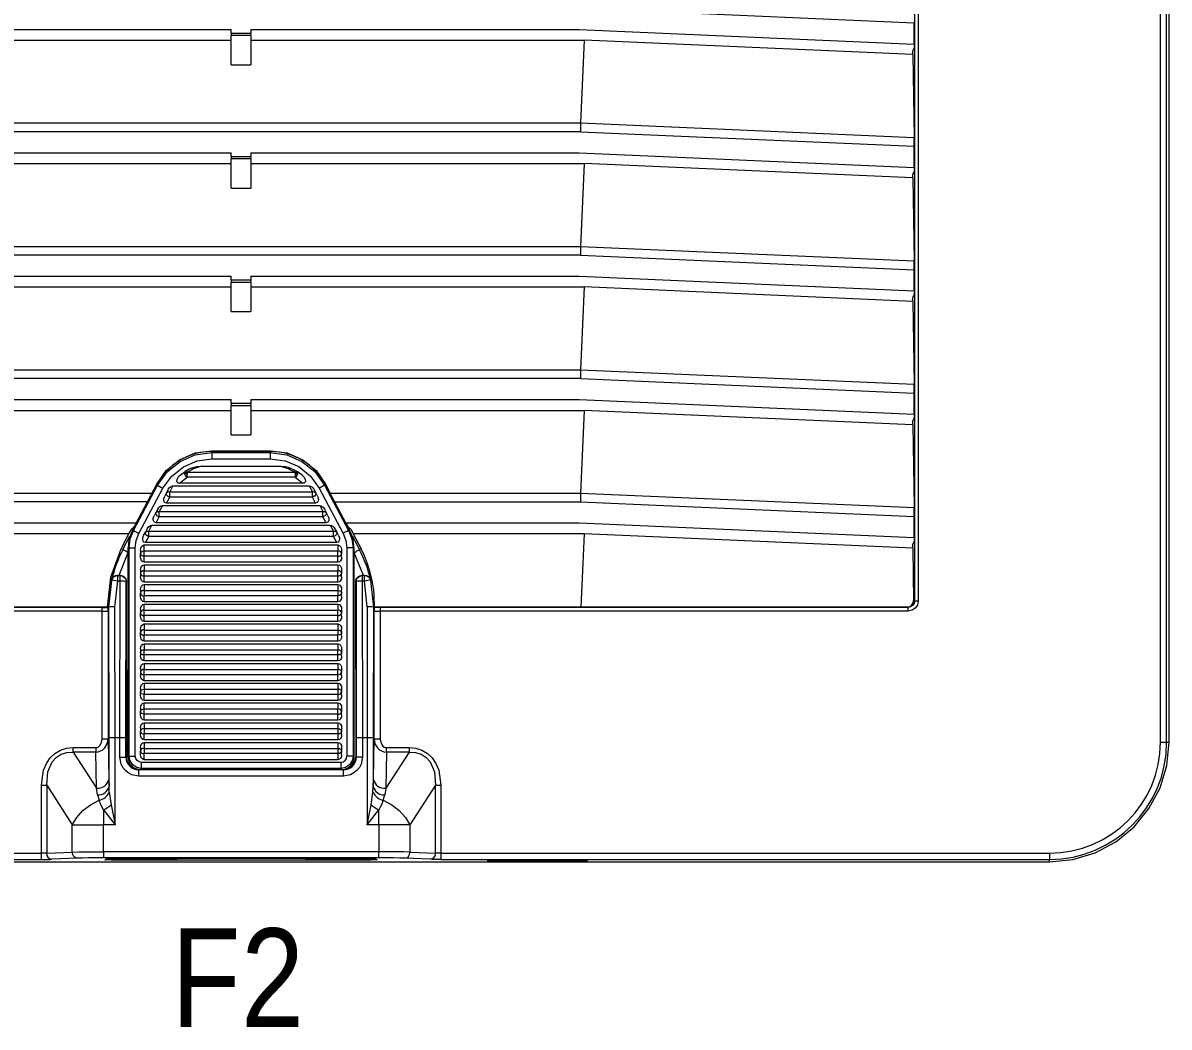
# Model space of a CAD drawing. Header units: millimetres. Extents: x -6000 to 26000, y -6000 to 26000.
# Drawn here: x 118.1 to 131.02, y -4418.4 to -4407.07 of the extents above; entities that cross this region are included whole.
import ezdxf

# ---------------------------------------------------------------- set-up
doc = ezdxf.new("R2010")
doc.units = ezdxf.units.MM
doc.header["$MEASUREMENT"] = 0
doc.layers.add('Чертеж и Рисунок_Ном._пера__1', color=7, linetype='Continuous', lineweight=15)
doc.layers.add('Чертеж и Рисунок_Ном._пера__7', color=7, linetype='Continuous', lineweight=15)
doc.layers.add('Чертеж и Рисунок_Ном._пера__8', color=7, linetype='Continuous', lineweight=15, true_color=0xa80f02)
doc.styles.add('СГЕНЕРИР_СТИЛЬ_1', font='')
doc.styles.get('СГЕНЕРИР_СТИЛЬ_1').set_extended_font_data('Arial Narrow')

msp = doc.modelspace()

# ---------------------------------------------------------------- linework, layer by layer
at = {"layer": 'Чертеж и Рисунок_Ном._пера__7', "color": 7, "linetype": 'Continuous', "lineweight": 15}
for p, q in [((130.923, -4415.185), (130.923, -4396.963)), ((130.993, -4415.185), (130.993, -4396.963)), ((131.02, -4415.185), (131.02, -4396.963)), ((128.15, -4398.552), (128.15, -4413.596)), ((128.192, -4398.552), (128.192, -4413.596)), ((124.384, -4406.91), (128.148, -4407.075)), ((116.748, -4407.148), (120.449, -4407.148)), ((120.449, -4407.189), (120.449, -4407.148)), ((120.449, -4407.189), (120.671, -4407.189)), ((120.455, -4407.214), (120.449, -4407.189)), ((120.671, -4407.189), (120.665, -4407.214)), ((120.671, -4407.148), (124.372, -4407.148)), ((120.671, -4407.148), (120.671, -4407.189)), ((124.372, -4407.148), (128.148, -4407.313)), ((128.148, -4407.313), (128.148, -4407.075)), ((116.693, -4407.27), (120.449, -4407.27)), ((120.449, -4407.548), (120.449, -4407.214)), ((120.449, -4407.214), (120.455, -4407.214)), ((120.455, -4407.214), (120.665, -4407.214)), ((120.665, -4407.214), (120.671, -4407.214)), ((120.671, -4407.214), (120.671, -4407.548)), ((120.671, -4407.27), (124.427, -4407.27)), ((124.427, -4407.27), (124.386, -4408.203)), ((128.131, -4407.432), (124.427, -4407.27)), ((128.147, -4407.312), (128.147, -4407.357)), ((128.148, -4407.313), (128.148, -4407.354)), ((128.148, -4407.354), (128.131, -4407.388)), ((128.131, -4407.432), (128.131, -4407.388)), ((128.131, -4407.432), (128.147, -4408.367)), ((120.449, -4407.548), (120.671, -4407.548)), ((116.734, -4408.203), (124.386, -4408.203)), ((124.386, -4408.203), (128.147, -4408.367)), ((124.384, -4408.301), (116.736, -4408.301)), ((124.384, -4408.301), (128.148, -4408.466)), ((128.148, -4408.704), (128.148, -4408.466)), ((116.748, -4408.539), (120.449, -4408.539)), ((120.449, -4408.58), (120.449, -4408.539)), ((120.449, -4408.58), (120.671, -4408.58)), ((120.455, -4408.605), (120.449, -4408.58)), ((120.449, -4408.605), (120.455, -4408.605)), ((120.449, -4408.939), (120.449, -4408.605)), ((120.455, -4408.605), (120.665, -4408.605)), ((120.671, -4408.58), (120.665, -4408.605)), ((120.665, -4408.605), (120.671, -4408.605)), ((120.671, -4408.539), (124.372, -4408.539)), ((120.671, -4408.539), (120.671, -4408.58)), ((120.671, -4408.605), (120.671, -4408.939)), ((124.372, -4408.539), (128.148, -4408.704)), ((116.693, -4408.661), (120.449, -4408.661)), ((120.671, -4408.661), (124.427, -4408.661)), ((124.427, -4408.661), (124.386, -4409.594)), ((128.131, -4408.823), (124.427, -4408.661)), ((128.147, -4408.703), (128.147, -4408.748)), ((128.148, -4408.704), (128.148, -4408.745)), ((128.148, -4408.745), (128.131, -4408.779)), ((128.131, -4408.823), (128.131, -4408.779)), ((128.131, -4408.823), (128.147, -4409.758)), ((120.449, -4408.939), (120.671, -4408.939)), ((116.734, -4409.594), (124.386, -4409.594)), ((124.386, -4409.594), (128.147, -4409.758)), ((124.384, -4409.692), (116.736, -4409.692)), ((124.384, -4409.692), (128.148, -4409.857)), ((128.148, -4410.095), (128.148, -4409.857)), ((116.748, -4409.93), (120.449, -4409.93)), ((120.449, -4409.971), (120.449, -4409.93)), ((120.449, -4409.971), (120.671, -4409.971)), ((120.455, -4409.996), (120.449, -4409.971)), ((120.449, -4409.996), (120.455, -4409.996)), ((120.449, -4410.33), (120.449, -4409.996)), ((120.455, -4409.996), (120.665, -4409.996)), ((120.671, -4409.971), (120.665, -4409.996)), ((120.665, -4409.996), (120.671, -4409.996)), ((120.671, -4409.93), (124.372, -4409.93)), ((120.671, -4409.93), (120.671, -4409.971)), ((120.671, -4409.996), (120.671, -4410.33)), ((124.372, -4409.93), (128.148, -4410.095)), ((116.693, -4410.052), (120.449, -4410.052)), ((120.671, -4410.052), (124.427, -4410.052)), ((124.427, -4410.052), (124.386, -4410.985)), ((128.131, -4410.214), (124.427, -4410.052)), ((128.148, -4410.136), (128.131, -4410.17)), ((128.147, -4410.094), (128.147, -4410.139)), ((128.148, -4410.095), (128.148, -4410.136)), ((128.131, -4410.214), (128.131, -4410.17)), ((128.131, -4410.214), (128.147, -4411.149)), ((120.449, -4410.33), (120.671, -4410.33)), ((116.734, -4410.985), (124.386, -4410.985)), ((124.386, -4410.985), (128.147, -4411.149)), ((124.384, -4411.083), (116.736, -4411.083)), ((124.384, -4411.083), (128.148, -4411.248)), ((116.748, -4411.321), (120.449, -4411.321)), ((120.449, -4411.362), (120.449, -4411.321)), ((120.671, -4411.321), (124.372, -4411.321)), ((120.671, -4411.321), (120.671, -4411.362)), ((124.372, -4411.321), (128.148, -4411.486)), ((128.148, -4411.486), (128.148, -4411.248)), ((116.693, -4411.443), (120.449, -4411.443)), ((120.449, -4411.362), (120.671, -4411.362)), ((120.455, -4411.387), (120.449, -4411.362)), ((120.449, -4411.387), (120.455, -4411.387)), ((120.449, -4411.721), (120.449, -4411.387)), ((120.455, -4411.387), (120.665, -4411.387)), ((120.671, -4411.362), (120.665, -4411.387)), ((120.665, -4411.387), (120.671, -4411.387)), ((120.671, -4411.387), (120.671, -4411.721)), ((120.671, -4411.443), (124.427, -4411.443)), ((124.427, -4411.443), (124.386, -4412.376)), ((128.131, -4411.605), (124.427, -4411.443)), ((128.148, -4411.527), (128.131, -4411.561)), ((128.131, -4411.605), (128.131, -4411.561)), ((128.147, -4411.485), (128.147, -4411.53)), ((128.148, -4411.486), (128.148, -4411.527)), ((128.131, -4411.605), (128.147, -4412.54)), ((120.449, -4411.721), (120.671, -4411.721)), ((120.224, -4411.909), (120.231, -4411.92)), ((120.224, -4411.909), (120.895, -4411.909)), ((120.225, -4411.898), (120.895, -4411.898)), ((120.231, -4411.92), (120.888, -4411.92)), ((120.895, -4411.909), (120.888, -4411.92)), ((120.117, -4412.071), (121.002, -4412.071)), ((120.231, -4411.989), (120.888, -4411.989)), ((121.165, -4412.118), (121.095, -4412.091)), ((119.864, -4412.266), (119.95, -4412.198)), ((119.871, -4412.175), (119.928, -4412.133)), ((119.925, -4412.163), (119.936, -4412.152)), ((119.95, -4412.139), (121.169, -4412.139)), ((121.169, -4412.198), (119.95, -4412.198)), ((121.152, -4412.113), (121.191, -4412.133)), ((121.169, -4412.198), (121.254, -4412.266)), ((121.194, -4412.163), (121.183, -4412.152)), ((121.248, -4412.175), (121.191, -4412.133)), ((119.335, -4412.795), (119.611, -4412.277)), ((119.347, -4412.798), (119.618, -4412.288)), ((119.408, -4412.83), (119.679, -4412.321)), ((119.557, -4412.376), (119.609, -4412.275)), ((119.611, -4412.277), (119.618, -4412.288)), ((119.739, -4412.333), (119.718, -4412.372)), ((119.791, -4412.294), (119.755, -4412.362)), ((119.791, -4412.294), (121.328, -4412.294)), ((121.254, -4412.266), (119.864, -4412.266)), ((121.328, -4412.294), (121.364, -4412.362)), ((121.38, -4412.333), (121.401, -4412.372)), ((121.44, -4412.321), (121.711, -4412.83)), ((121.508, -4412.277), (121.501, -4412.288)), ((121.501, -4412.288), (121.772, -4412.798)), ((121.508, -4412.277), (121.783, -4412.795)), ((121.511, -4412.275), (121.562, -4412.376)), ((116.734, -4412.376), (119.557, -4412.376)), ((119.506, -4412.474), (116.736, -4412.474)), ((119.506, -4412.474), (119.38, -4412.712)), ((119.718, -4412.372), (119.698, -4412.41)), ((119.719, -4412.489), (119.755, -4412.421)), ((121.4, -4412.489), (119.719, -4412.489)), ((119.755, -4412.362), (121.364, -4412.362)), ((119.755, -4412.421), (119.755, -4412.362)), ((121.364, -4412.421), (119.755, -4412.421)), ((121.364, -4412.421), (121.364, -4412.362)), ((121.4, -4412.489), (121.364, -4412.421)), ((121.421, -4412.41), (121.401, -4412.372)), ((121.562, -4412.376), (124.386, -4412.376)), ((121.74, -4412.712), (121.614, -4412.474)), ((121.614, -4412.474), (124.384, -4412.474)), ((124.384, -4412.474), (128.148, -4412.639)), ((124.386, -4412.376), (128.147, -4412.54)), ((119.6, -4412.594), (119.579, -4412.632)), ((119.62, -4412.556), (119.6, -4412.594)), ((119.673, -4412.516), (119.637, -4412.584)), ((119.637, -4412.584), (121.482, -4412.584)), ((119.637, -4412.643), (119.637, -4412.584)), ((119.673, -4412.516), (121.446, -4412.516)), ((121.446, -4412.516), (121.482, -4412.584)), ((121.482, -4412.643), (121.482, -4412.584)), ((121.499, -4412.556), (121.519, -4412.594)), ((121.539, -4412.632), (121.519, -4412.594)), ((116.748, -4412.712), (119.38, -4412.712)), ((119.358, -4412.753), (119.38, -4412.712)), ((119.518, -4412.807), (119.554, -4412.739)), ((119.554, -4412.739), (121.565, -4412.739)), ((119.601, -4412.711), (119.637, -4412.643)), ((121.518, -4412.711), (119.601, -4412.711)), ((121.482, -4412.643), (119.637, -4412.643)), ((121.518, -4412.711), (121.482, -4412.643)), ((121.565, -4412.739), (121.601, -4412.807)), ((121.74, -4412.712), (121.762, -4412.753)), ((121.74, -4412.712), (124.372, -4412.712)), ((124.372, -4412.712), (128.148, -4412.877)), ((128.148, -4412.877), (128.148, -4412.639)), ((119.295, -4412.834), (116.693, -4412.834)), ((119.208, -4413.005), (119.295, -4412.834)), ((119.295, -4412.834), (119.32, -4412.787)), ((119.358, -4412.753), (119.32, -4412.787)), ((119.335, -4412.795), (119.347, -4412.798)), ((119.461, -4412.855), (119.481, -4412.817)), ((119.502, -4412.778), (119.481, -4412.817)), ((119.482, -4412.934), (119.518, -4412.866)), ((119.518, -4412.866), (119.518, -4412.807)), ((119.518, -4412.807), (121.601, -4412.807)), ((121.601, -4412.866), (119.518, -4412.866)), ((121.601, -4412.866), (121.601, -4412.807)), ((121.637, -4412.934), (121.601, -4412.866)), ((121.617, -4412.778), (121.637, -4412.817)), ((121.658, -4412.855), (121.637, -4412.817)), ((121.8, -4412.787), (121.762, -4412.753)), ((121.783, -4412.795), (121.772, -4412.798)), ((121.8, -4412.787), (121.824, -4412.834)), ((121.824, -4412.834), (121.912, -4413.005)), ((124.427, -4412.834), (121.824, -4412.834)), ((124.427, -4412.834), (124.391, -4413.661)), ((128.131, -4412.996), (124.427, -4412.834)), ((128.147, -4412.876), (128.147, -4412.921)), ((128.148, -4412.877), (128.148, -4412.918)), ((119.226, -4413.014), (119.208, -4413.005)), ((119.287, -4412.991), (119.298, -4412.993)), ((119.287, -4415.354), (119.287, -4412.991)), ((119.298, -4415.343), (119.298, -4412.993)), ((119.367, -4415.343), (119.367, -4412.993)), ((119.468, -4412.961), (121.651, -4412.961)), ((119.468, -4413.029), (119.468, -4412.961)), ((121.637, -4412.934), (119.482, -4412.934)), ((121.651, -4412.961), (121.651, -4413.029)), ((121.752, -4412.993), (121.752, -4415.343)), ((121.832, -4412.991), (121.821, -4412.993)), ((121.821, -4412.993), (121.821, -4415.343)), ((121.832, -4412.991), (121.832, -4415.354)), ((121.912, -4413.005), (121.894, -4413.014)), ((128.148, -4412.918), (128.131, -4412.952)), ((128.131, -4412.996), (128.131, -4412.952)), ((128.131, -4412.996), (128.141, -4413.587)), ((119.184, -4413.303), (119.288, -4413.047)), ((119.426, -4413.02), (119.426, -4413.059)), ((119.426, -4413.097), (119.426, -4413.059)), ((119.468, -4413.029), (121.651, -4413.029)), ((119.468, -4413.088), (119.468, -4413.029)), ((121.651, -4413.088), (119.468, -4413.088)), ((119.468, -4413.156), (119.468, -4413.088)), ((121.651, -4413.088), (121.651, -4413.029)), ((121.651, -4413.156), (121.651, -4413.088)), ((121.693, -4413.02), (121.693, -4413.059)), ((121.693, -4413.097), (121.693, -4413.059)), ((121.832, -4413.047), (121.936, -4413.303)), ((119.426, -4413.243), (119.426, -4413.281)), ((121.651, -4413.156), (119.468, -4413.156)), ((119.468, -4413.184), (121.651, -4413.184)), ((119.468, -4413.184), (119.468, -4413.252)), ((119.468, -4413.311), (119.468, -4413.252)), ((119.468, -4413.252), (121.651, -4413.252)), ((121.651, -4413.184), (121.651, -4413.252)), ((121.651, -4413.311), (121.651, -4413.252)), ((121.693, -4413.243), (121.693, -4413.281)), ((119.068, -4413.664), (119.102, -4413.36)), ((119.102, -4413.36), (119.099, -4413.356)), ((119.138, -4413.658), (119.17, -4413.369)), ((119.17, -4413.306), (119.168, -4413.303)), ((119.168, -4413.303), (119.184, -4413.303)), ((119.17, -4413.305), (119.195, -4413.305)), ((119.195, -4413.369), (119.17, -4413.369)), ((119.184, -4413.303), (119.197, -4413.303)), ((119.192, -4415.135), (119.195, -4413.369)), ((119.195, -4413.305), (119.197, -4413.303)), ((119.261, -4415.138), (119.264, -4413.375)), ((119.267, -4413.373), (119.264, -4413.375)), ((119.264, -4413.375), (119.267, -4415.353)), ((119.426, -4413.281), (119.426, -4413.32)), ((121.651, -4413.311), (119.468, -4413.311)), ((119.468, -4413.379), (119.468, -4413.311)), ((121.651, -4413.379), (119.468, -4413.379)), ((121.651, -4413.379), (121.651, -4413.311)), ((121.693, -4413.32), (121.693, -4413.281)), ((121.858, -4415.353), (121.853, -4413.373)), ((121.853, -4413.373), (121.856, -4413.375)), ((121.856, -4413.375), (121.858, -4415.138)), ((121.923, -4413.303), (121.925, -4413.305)), ((121.925, -4413.305), (121.936, -4413.303)), ((121.95, -4413.305), (121.925, -4413.305)), ((121.95, -4413.369), (121.925, -4413.369)), ((121.925, -4413.369), (121.928, -4415.135)), ((121.936, -4413.303), (121.952, -4413.303)), ((121.952, -4413.303), (121.95, -4413.306)), ((121.982, -4413.658), (121.95, -4413.369)), ((122.021, -4413.356), (122.018, -4413.36)), ((122.018, -4413.36), (122.052, -4413.664)), ((119.426, -4413.466), (119.426, -4413.504)), ((119.426, -4413.542), (119.426, -4413.504)), ((119.468, -4413.407), (121.651, -4413.407)), ((119.468, -4413.407), (119.468, -4413.474)), ((119.468, -4413.474), (119.468, -4413.533)), ((119.468, -4413.474), (121.651, -4413.474)), ((121.651, -4413.407), (121.651, -4413.474)), ((121.651, -4413.474), (121.651, -4413.533)), ((121.693, -4413.504), (121.693, -4413.466)), ((121.693, -4413.542), (121.693, -4413.504)), ((121.651, -4413.533), (119.468, -4413.533)), ((119.468, -4413.601), (119.468, -4413.533)), ((121.651, -4413.601), (119.468, -4413.601)), ((119.468, -4413.629), (121.651, -4413.629)), ((119.468, -4413.697), (119.468, -4413.629)), ((121.651, -4413.601), (121.651, -4413.533)), ((121.651, -4413.629), (121.651, -4413.697)), ((128.141, -4413.587), (128.15, -4413.596)), ((118.992, -4413.665), (113.04, -4413.665)), ((118.992, -4413.707), (113.04, -4413.707)), ((119.055, -4413.661), (116.729, -4413.661)), ((118.992, -4415.149), (118.992, -4413.707)), ((119.06, -4413.666), (119.055, -4413.661)), ((119.068, -4413.664), (119.06, -4413.666)), ((119.061, -4413.709), (119.061, -4415.149)), ((119.071, -4415.138), (119.068, -4413.664)), ((119.14, -4415.135), (119.138, -4413.658)), ((119.426, -4413.688), (119.426, -4413.727)), ((119.426, -4413.765), (119.426, -4413.727)), ((119.468, -4413.697), (121.651, -4413.697)), ((119.468, -4413.756), (119.468, -4413.697)), ((121.651, -4413.756), (119.468, -4413.756)), ((119.468, -4413.824), (119.468, -4413.756)), ((121.651, -4413.756), (121.651, -4413.697)), ((121.651, -4413.824), (121.651, -4413.756)), ((121.693, -4413.688), (121.693, -4413.727)), ((121.693, -4413.765), (121.693, -4413.727)), ((121.982, -4413.658), (121.98, -4415.135)), ((122.052, -4413.664), (122.049, -4415.138)), ((122.06, -4413.666), (122.052, -4413.664)), ((122.059, -4415.149), (122.059, -4413.709)), ((122.065, -4413.661), (122.06, -4413.666)), ((124.391, -4413.661), (122.065, -4413.661)), ((128.08, -4413.665), (122.128, -4413.665)), ((122.128, -4413.707), (122.128, -4415.149)), ((128.08, -4413.707), (122.128, -4413.707)), ((128.073, -4413.658), (124.391, -4413.661)), ((128.08, -4413.665), (128.073, -4413.658)), ((119.426, -4413.911), (119.426, -4413.949)), ((121.651, -4413.824), (119.468, -4413.824)), ((119.468, -4413.852), (121.651, -4413.852)), ((119.468, -4413.852), (119.468, -4413.92)), ((121.651, -4413.852), (121.651, -4413.92)), ((121.693, -4413.949), (121.693, -4413.911)), ((119.426, -4413.987), (119.426, -4413.949)), ((119.468, -4413.92), (119.468, -4413.979)), ((119.468, -4413.92), (121.651, -4413.92)), ((121.651, -4413.979), (119.468, -4413.979)), ((119.468, -4414.046), (119.468, -4413.979)), ((121.651, -4413.92), (121.651, -4413.979)), ((121.651, -4414.046), (121.651, -4413.979)), ((121.693, -4413.987), (121.693, -4413.949)), ((119.426, -4414.133), (119.426, -4414.172)), ((121.651, -4414.046), (119.468, -4414.046)), ((119.468, -4414.074), (119.468, -4414.142)), ((119.468, -4414.074), (121.651, -4414.074)), ((119.468, -4414.142), (121.651, -4414.142)), ((119.468, -4414.201), (119.468, -4414.142)), ((121.651, -4414.074), (121.651, -4414.142)), ((121.651, -4414.201), (121.651, -4414.142)), ((121.693, -4414.133), (121.693, -4414.172)), ((119.426, -4414.172), (119.426, -4414.21)), ((121.651, -4414.201), (119.468, -4414.201)), ((119.468, -4414.269), (119.468, -4414.201)), ((121.651, -4414.269), (119.468, -4414.269)), ((119.468, -4414.297), (119.468, -4414.365)), ((119.468, -4414.297), (121.651, -4414.297)), ((121.651, -4414.269), (121.651, -4414.201)), ((121.651, -4414.297), (121.651, -4414.365)), ((121.693, -4414.21), (121.693, -4414.172)), ((119.426, -4414.356), (119.426, -4414.394)), ((119.426, -4414.394), (119.426, -4414.433)), ((119.468, -4414.365), (121.651, -4414.365)), ((119.468, -4414.424), (119.468, -4414.365)), ((121.651, -4414.424), (119.468, -4414.424)), ((119.468, -4414.492), (119.468, -4414.424)), ((121.651, -4414.424), (121.651, -4414.365)), ((121.651, -4414.492), (121.651, -4414.424)), ((121.693, -4414.356), (121.693, -4414.394)), ((121.693, -4414.433), (121.693, -4414.394)), ((121.651, -4414.492), (119.468, -4414.492)), ((119.468, -4414.519), (121.651, -4414.519)), ((119.468, -4414.519), (119.468, -4414.587)), ((121.651, -4414.519), (121.651, -4414.587)), ((119.426, -4414.578), (119.426, -4414.617)), ((119.426, -4414.655), (119.426, -4414.617)), ((119.468, -4414.587), (119.468, -4414.646)), ((119.468, -4414.587), (121.651, -4414.587)), ((121.651, -4414.646), (119.468, -4414.646)), ((119.468, -4414.714), (119.468, -4414.646)), ((121.651, -4414.587), (121.651, -4414.646)), ((121.651, -4414.646), (121.651, -4414.714)), ((121.693, -4414.578), (121.693, -4414.617)), ((121.693, -4414.655), (121.693, -4414.617)), ((119.426, -4414.801), (119.426, -4414.839)), ((121.651, -4414.714), (119.468, -4414.714)), ((119.468, -4414.81), (119.468, -4414.742)), ((119.468, -4414.742), (121.651, -4414.742)), ((119.468, -4414.81), (121.651, -4414.81)), ((119.468, -4414.869), (119.468, -4414.81)), ((121.651, -4414.742), (121.651, -4414.81)), ((121.651, -4414.869), (121.651, -4414.81)), ((121.693, -4414.801), (121.693, -4414.839)), ((119.426, -4414.878), (119.426, -4414.839)), ((121.651, -4414.869), (119.468, -4414.869)), ((119.468, -4414.937), (119.468, -4414.869)), ((121.651, -4414.937), (119.468, -4414.937)), ((121.651, -4414.937), (121.651, -4414.869)), ((121.693, -4414.878), (121.693, -4414.839)), ((119.426, -4415.024), (119.426, -4415.062)), ((119.426, -4415.1), (119.426, -4415.062)), ((119.468, -4414.965), (121.651, -4414.965)), ((119.468, -4414.965), (119.468, -4415.032)), ((119.468, -4415.032), (119.468, -4415.091)), ((119.468, -4415.032), (121.651, -4415.032)), ((121.651, -4414.965), (121.651, -4415.032)), ((121.651, -4415.032), (121.651, -4415.091)), ((121.693, -4415.024), (121.693, -4415.062)), ((121.693, -4415.1), (121.693, -4415.062)), ((119.061, -4415.149), (119.069, -4415.604)), ((119.071, -4415.683), (119.071, -4415.138)), ((119.14, -4416.116), (119.14, -4415.135)), ((119.192, -4415.135), (119.14, -4415.135)), ((119.192, -4415.353), (119.192, -4415.135)), ((119.261, -4415.353), (119.261, -4415.138)), ((121.651, -4415.091), (119.468, -4415.091)), ((119.468, -4415.159), (119.468, -4415.091)), ((121.651, -4415.159), (119.468, -4415.159)), ((119.468, -4415.187), (121.651, -4415.187)), ((119.468, -4415.187), (119.468, -4415.255)), ((121.651, -4415.091), (121.651, -4415.159)), ((121.651, -4415.187), (121.651, -4415.255)), ((121.858, -4415.138), (121.858, -4415.353)), ((121.98, -4415.135), (121.928, -4415.135)), ((121.928, -4415.135), (121.928, -4415.353)), ((121.98, -4415.135), (121.98, -4416.116)), ((122.049, -4415.138), (122.049, -4415.683)), ((122.051, -4415.604), (122.059, -4415.149)), ((130.923, -4415.185), (130.993, -4415.185)), ((130.993, -4415.185), (131.02, -4415.185)), ((118.666, -4415.246), (118.923, -4415.246)), ((118.666, -4415.296), (118.93, -4415.702)), ((118.923, -4415.296), (118.666, -4415.296)), ((118.93, -4415.702), (118.923, -4415.296)), ((119.426, -4415.246), (119.426, -4415.284)), ((119.426, -4415.323), (119.426, -4415.284)), ((119.468, -4415.255), (119.468, -4415.314)), ((119.468, -4415.255), (121.651, -4415.255)), ((121.651, -4415.314), (119.468, -4415.314)), ((119.468, -4415.382), (119.468, -4415.314)), ((121.651, -4415.255), (121.651, -4415.314)), ((121.651, -4415.314), (121.651, -4415.382)), ((121.693, -4415.246), (121.693, -4415.284)), ((121.693, -4415.323), (121.693, -4415.284)), ((122.454, -4415.296), (122.19, -4415.702)), ((122.197, -4415.296), (122.19, -4415.702)), ((122.197, -4415.246), (122.454, -4415.246)), ((122.454, -4415.296), (122.197, -4415.296)), ((119.192, -4415.353), (119.261, -4415.353)), ((119.261, -4415.353), (119.267, -4415.353)), ((119.287, -4415.354), (119.298, -4415.343)), ((121.682, -4415.413), (119.437, -4415.413)), ((121.651, -4415.382), (119.468, -4415.382)), ((121.832, -4415.354), (121.821, -4415.343)), ((121.853, -4415.353), (121.858, -4415.353)), ((121.928, -4415.353), (121.858, -4415.353)), ((119.406, -4415.492), (119.406, -4415.497)), ((119.406, -4415.492), (119.409, -4415.492)), ((119.406, -4415.567), (119.406, -4415.497)), ((121.714, -4415.497), (119.406, -4415.497)), ((121.714, -4415.567), (119.406, -4415.567)), ((121.682, -4415.482), (119.437, -4415.482)), ((119.837, -4415.494), (119.837, -4415.493)), ((119.837, -4415.493), (121.283, -4415.494)), ((120.228, -4415.493), (119.837, -4415.493)), ((120.228, -4415.493), (120.963, -4415.493)), ((121.283, -4415.493), (120.963, -4415.493)), ((121.283, -4415.494), (121.283, -4415.493)), ((121.71, -4415.492), (121.714, -4415.492)), ((121.714, -4415.497), (121.714, -4415.492)), ((121.714, -4415.567), (121.714, -4415.497)), ((118.309, -4416.437), (118.309, -4415.67)), ((118.368, -4415.67), (118.657, -4416.116)), ((118.368, -4415.67), (118.368, -4416.436)), ((118.942, -4415.778), (118.93, -4415.702)), ((119.069, -4415.604), (119.071, -4415.683)), ((119.074, -4415.747), (119.071, -4415.683)), ((122.046, -4415.747), (122.049, -4415.683)), ((122.049, -4415.683), (122.051, -4415.604)), ((122.19, -4415.702), (122.178, -4415.778)), ((122.752, -4415.67), (122.463, -4416.116)), ((122.752, -4416.436), (122.752, -4415.67)), ((122.811, -4415.67), (122.811, -4416.437)), ((118.942, -4415.778), (118.958, -4415.839)), ((119.074, -4415.747), (119.096, -4415.89)), ((122.024, -4415.89), (122.046, -4415.747)), ((122.162, -4415.839), (122.178, -4415.778)), ((119.007, -4415.947), (119.14, -4416.116)), ((119.096, -4415.89), (119.14, -4416.116)), ((121.98, -4416.116), (122.024, -4415.89)), ((121.98, -4416.116), (122.113, -4415.947)), ((118.657, -4416.424), (118.657, -4416.116)), ((119.007, -4416.42), (119.007, -4416.116)), ((119.14, -4416.116), (119.007, -4416.116)), ((122.113, -4416.116), (121.98, -4416.116)), ((122.113, -4416.116), (122.113, -4416.42)), ((122.463, -4416.116), (122.463, -4416.424)), ((111.449, -4416.437), (118.309, -4416.437)), ((118.309, -4416.507), (118.309, -4416.437)), ((118.368, -4416.436), (118.657, -4416.424)), ((118.716, -4416.493), (118.426, -4416.505)), ((122.113, -4416.42), (119.007, -4416.42)), ((122.113, -4416.489), (119.007, -4416.489)), ((119.294, -4416.495), (119.837, -4416.495)), ((119.837, -4416.494), (121.283, -4416.494)), ((119.837, -4416.494), (119.837, -4416.495)), ((121.283, -4416.495), (121.283, -4416.494)), ((121.283, -4416.495), (121.826, -4416.495)), ((122.694, -4416.505), (122.404, -4416.493)), ((122.463, -4416.424), (122.752, -4416.436)), ((122.811, -4416.437), (122.811, -4416.507)), ((122.811, -4416.437), (129.671, -4416.437)), ((129.671, -4416.437), (129.671, -4416.507)), ((111.449, -4416.507), (118.309, -4416.507)), ((111.449, -4416.534), (129.671, -4416.534)), ((119.041, -4416.507), (119.025, -4416.51)), ((119.025, -4416.51), (119.026, -4416.51)), ((119.026, -4416.51), (119.044, -4416.501)), ((121.844, -4416.517), (119.276, -4416.517)), ((122.076, -4416.501), (122.094, -4416.51)), ((122.094, -4416.51), (122.095, -4416.51)), ((122.811, -4416.507), (129.671, -4416.507)), ((123.37, -4416.511), (124.427, -4416.511)), ((124.427, -4416.522), (123.37, -4416.522)), ((129.671, -4416.534), (129.671, -4416.507))]:
    msp.add_line(p, q, dxfattribs=at)
at = {"layer": 'Чертеж и Рисунок_Ном._пера__7', "color": 7, "linetype": 'Continuous', "lineweight": 15, "flags": 128}
for points in [[(124.386, -4408.203), (124.386, -4408.224), (124.385, -4408.248), (124.385, -4408.274), (124.384, -4408.301)], [(128.148, -4408.466), (128.148, -4408.438), (128.148, -4408.412), (128.148, -4408.388), (128.147, -4408.367)], [(124.386, -4409.594), (124.386, -4409.615), (124.385, -4409.639), (124.385, -4409.665), (124.384, -4409.692)], [(128.148, -4409.857), (128.148, -4409.829), (128.148, -4409.803), (128.148, -4409.779), (128.147, -4409.758)], [(124.386, -4410.985), (124.386, -4411.006), (124.385, -4411.03), (124.385, -4411.056), (124.384, -4411.083)], [(128.148, -4411.248), (128.148, -4411.22), (128.148, -4411.194), (128.148, -4411.17), (128.147, -4411.149)], [(119.609, -4412.275), (119.715, -4412.123), (119.864, -4412), (120.041, -4411.923), (120.225, -4411.898)], [(119.618, -4412.288), (119.729, -4412.134), (119.873, -4412.019), (120.043, -4411.946), (120.231, -4411.92)], [(120.231, -4411.92), (120.231, -4411.941), (120.231, -4411.963), (120.231, -4411.989)], [(120.888, -4411.92), (120.888, -4411.941), (120.888, -4411.963), (120.888, -4411.989)], [(120.888, -4411.92), (121.076, -4411.946), (121.246, -4412.019), (121.39, -4412.134), (121.501, -4412.288)], [(120.895, -4411.898), (121.079, -4411.923), (121.256, -4412), (121.405, -4412.123), (121.511, -4412.275)], [(119.679, -4412.321), (119.777, -4412.184), (119.909, -4412.079), (120.064, -4412.012), (120.231, -4411.989)], [(120.007, -4412.092), (119.966, -4412.111), (119.93, -4412.132)], [(120.117, -4412.071), (120.031, -4412.098), (119.95, -4412.139)], [(120.007, -4412.092), (120.059, -4412.076), (120.117, -4412.071)], [(120.888, -4411.989), (121.055, -4412.012), (121.21, -4412.078), (121.341, -4412.184), (121.44, -4412.321)], [(121.002, -4412.071), (121.088, -4412.098), (121.169, -4412.139)], [(121.002, -4412.071), (121.06, -4412.076), (121.111, -4412.092)], [(119.864, -4412.266), (119.849, -4412.263), (119.839, -4412.253), (119.835, -4412.24), (119.837, -4412.223), (119.85, -4412.196), (119.871, -4412.175)], [(119.925, -4412.163), (119.922, -4412.153), (119.924, -4412.138)], [(119.95, -4412.198), (119.942, -4412.191), (119.935, -4412.183), (119.929, -4412.173), (119.925, -4412.163)], [(119.928, -4412.133), (119.938, -4412.132)], [(119.938, -4412.132), (119.936, -4412.152)], [(119.936, -4412.152), (119.943, -4412.16), (119.95, -4412.169)], [(119.938, -4412.132), (119.95, -4412.139)], [(119.95, -4412.139), (119.95, -4412.153), (119.95, -4412.169)], [(119.95, -4412.198), (119.95, -4412.185), (119.95, -4412.169)], [(121.169, -4412.139), (121.181, -4412.132)], [(121.169, -4412.139), (121.169, -4412.153), (121.169, -4412.169)], [(121.183, -4412.152), (121.176, -4412.16), (121.169, -4412.169)], [(121.194, -4412.163), (121.19, -4412.173), (121.184, -4412.183), (121.176, -4412.191), (121.169, -4412.198)], [(121.169, -4412.169), (121.169, -4412.185), (121.169, -4412.198)], [(121.181, -4412.132), (121.183, -4412.152)], [(121.181, -4412.132), (121.191, -4412.133)], [(121.191, -4412.133), (121.197, -4412.144), (121.194, -4412.163)], [(121.248, -4412.175), (121.269, -4412.196), (121.282, -4412.223), (121.284, -4412.24), (121.28, -4412.253), (121.269, -4412.263), (121.254, -4412.266)], [(119.618, -4412.288), (119.637, -4412.298), (119.656, -4412.309), (119.679, -4412.321)], [(119.718, -4412.372), (119.732, -4412.361), (119.743, -4412.36), (119.755, -4412.362)], [(119.739, -4412.333), (119.749, -4412.317), (119.762, -4412.305), (119.777, -4412.297), (119.791, -4412.294)], [(121.328, -4412.294), (121.342, -4412.297), (121.356, -4412.305), (121.37, -4412.317), (121.38, -4412.333)], [(121.364, -4412.362), (121.376, -4412.36), (121.386, -4412.361), (121.401, -4412.372)], [(121.501, -4412.288), (121.482, -4412.298), (121.463, -4412.309), (121.44, -4412.321)], [(119.557, -4412.376), (119.534, -4412.421), (119.506, -4412.474)], [(119.719, -4412.489), (119.701, -4412.483), (119.694, -4412.475), (119.689, -4412.464), (119.687, -4412.451), (119.689, -4412.436), (119.698, -4412.41)], [(119.755, -4412.421), (119.737, -4412.413), (119.723, -4412.4), (119.716, -4412.385), (119.718, -4412.372)], [(121.401, -4412.391), (121.395, -4412.401), (121.386, -4412.409), (121.376, -4412.416), (121.364, -4412.421)], [(121.421, -4412.41), (121.43, -4412.436), (121.432, -4412.45), (121.43, -4412.464), (121.425, -4412.474), (121.418, -4412.483), (121.4, -4412.489)], [(121.401, -4412.372), (121.401, -4412.391)], [(121.614, -4412.474), (121.586, -4412.421), (121.562, -4412.376)], [(124.386, -4412.376), (124.386, -4412.397), (124.385, -4412.421), (124.385, -4412.447), (124.384, -4412.474)], [(119.637, -4412.643), (119.619, -4412.635), (119.605, -4412.622), (119.598, -4412.608), (119.6, -4412.594)], [(119.6, -4412.594), (119.614, -4412.584), (119.625, -4412.582), (119.637, -4412.584)], [(119.62, -4412.556), (119.631, -4412.54), (119.644, -4412.527), (119.658, -4412.519), (119.673, -4412.516)], [(121.446, -4412.516), (121.46, -4412.519), (121.475, -4412.527), (121.488, -4412.54), (121.499, -4412.556)], [(121.482, -4412.584), (121.494, -4412.582), (121.505, -4412.584), (121.519, -4412.594)], [(121.519, -4412.594), (121.521, -4412.608), (121.514, -4412.622), (121.5, -4412.635), (121.482, -4412.643)], [(128.148, -4412.639), (128.148, -4412.611), (128.148, -4412.585), (128.148, -4412.561), (128.147, -4412.54)], [(119.502, -4412.778), (119.513, -4412.762), (119.526, -4412.75), (119.54, -4412.742), (119.554, -4412.739)], [(119.601, -4412.711), (119.583, -4412.705), (119.576, -4412.697), (119.571, -4412.686), (119.569, -4412.673), (119.57, -4412.659), (119.579, -4412.632)], [(121.539, -4412.632), (121.549, -4412.659), (121.55, -4412.673), (121.548, -4412.686), (121.544, -4412.697), (121.536, -4412.705), (121.518, -4412.711)], [(121.565, -4412.739), (121.579, -4412.742), (121.593, -4412.75), (121.606, -4412.762), (121.617, -4412.778)], [(119.298, -4412.993), (119.31, -4412.893), (119.347, -4412.798)], [(119.347, -4412.798), (119.366, -4412.808), (119.385, -4412.818), (119.408, -4412.83)], [(119.367, -4412.993), (119.378, -4412.909), (119.408, -4412.83)], [(119.482, -4412.934), (119.464, -4412.928), (119.457, -4412.92), (119.452, -4412.909), (119.451, -4412.896), (119.452, -4412.881), (119.461, -4412.855)], [(119.518, -4412.866), (119.5, -4412.858), (119.486, -4412.845), (119.48, -4412.83), (119.481, -4412.817)], [(119.481, -4412.817), (119.496, -4412.806), (119.506, -4412.805), (119.518, -4412.807)], [(121.601, -4412.807), (121.612, -4412.805), (121.623, -4412.806), (121.637, -4412.817)], [(121.637, -4412.817), (121.639, -4412.83), (121.632, -4412.845), (121.619, -4412.858), (121.601, -4412.866)], [(121.658, -4412.855), (121.667, -4412.881), (121.668, -4412.895), (121.666, -4412.909), (121.662, -4412.92), (121.654, -4412.928), (121.637, -4412.934)], [(121.772, -4412.798), (121.753, -4412.808), (121.734, -4412.818), (121.711, -4412.83)], [(121.711, -4412.83), (121.741, -4412.909), (121.752, -4412.993)], [(121.772, -4412.798), (121.809, -4412.893), (121.821, -4412.993)], [(119.055, -4413.661), (119.091, -4413.323), (119.208, -4413.005)], [(119.298, -4412.993), (119.319, -4412.993), (119.342, -4412.993), (119.367, -4412.993)], [(119.426, -4413.02), (119.429, -4412.998), (119.438, -4412.979), (119.452, -4412.966), (119.468, -4412.961)], [(121.651, -4412.961), (121.667, -4412.966), (121.681, -4412.979), (121.69, -4412.999), (121.693, -4413.02)], [(121.821, -4412.993), (121.8, -4412.993), (121.777, -4412.993), (121.752, -4412.993)], [(122.065, -4413.661), (122.061, -4413.534), (122.054, -4413.465), (122.038, -4413.366), (122.015, -4413.271), (121.985, -4413.174), (121.95, -4413.085), (121.912, -4413.005)], [(119.288, -4413.047), (119.276, -4413.041), (119.264, -4413.034), (119.254, -4413.029), (119.245, -4413.024), (119.231, -4413.017)], [(119.426, -4413.059), (119.429, -4413.048), (119.438, -4413.038), (119.452, -4413.032), (119.468, -4413.029)], [(119.468, -4413.088), (119.452, -4413.086), (119.438, -4413.08), (119.429, -4413.07), (119.426, -4413.059)], [(119.468, -4413.156), (119.452, -4413.152), (119.438, -4413.139), (119.429, -4413.119), (119.426, -4413.097)], [(121.693, -4413.097), (121.69, -4413.12), (121.681, -4413.139), (121.667, -4413.152), (121.651, -4413.156)], [(121.832, -4413.047), (121.844, -4413.041), (121.855, -4413.034), (121.866, -4413.029), (121.875, -4413.024), (121.889, -4413.017)], [(119.426, -4413.243), (119.429, -4413.221), (119.438, -4413.201), (119.452, -4413.188), (119.468, -4413.184)], [(121.651, -4413.184), (121.667, -4413.188), (121.681, -4413.201), (121.69, -4413.221), (121.693, -4413.243)], [(119.099, -4413.356), (119.105, -4413.34), (119.123, -4413.318), (119.145, -4413.307), (119.168, -4413.303)], [(119.102, -4413.36), (119.111, -4413.338), (119.126, -4413.321), (119.147, -4413.309), (119.17, -4413.306)], [(119.17, -4413.369), (119.145, -4413.364), (119.123, -4413.36), (119.107, -4413.359)], [(119.17, -4413.369), (119.17, -4413.345), (119.17, -4413.324), (119.17, -4413.311)], [(119.195, -4413.305), (119.221, -4413.311), (119.244, -4413.326), (119.259, -4413.348), (119.264, -4413.375)], [(119.195, -4413.369), (119.195, -4413.345), (119.195, -4413.324), (119.195, -4413.311)], [(119.264, -4413.375), (119.243, -4413.371), (119.221, -4413.369), (119.195, -4413.369)], [(119.197, -4413.303), (119.223, -4413.308), (119.235, -4413.314), (119.246, -4413.323), (119.255, -4413.334), (119.262, -4413.347), (119.267, -4413.373)], [(119.468, -4413.379), (119.452, -4413.375), (119.438, -4413.361), (119.429, -4413.341), (119.426, -4413.32)], [(121.693, -4413.32), (121.69, -4413.342), (121.681, -4413.361), (121.667, -4413.375), (121.651, -4413.379)], [(121.853, -4413.373), (121.858, -4413.347), (121.865, -4413.335), (121.874, -4413.323), (121.884, -4413.315), (121.897, -4413.308), (121.923, -4413.303)], [(121.856, -4413.375), (121.861, -4413.348), (121.876, -4413.326), (121.899, -4413.311), (121.925, -4413.305)], [(121.925, -4413.369), (121.899, -4413.369), (121.877, -4413.371), (121.861, -4413.373)], [(121.925, -4413.305), (121.925, -4413.324), (121.925, -4413.345), (121.925, -4413.369)], [(121.95, -4413.306), (121.973, -4413.309), (121.994, -4413.321), (122.009, -4413.338), (122.018, -4413.36)], [(121.95, -4413.369), (121.95, -4413.345), (121.95, -4413.324), (121.95, -4413.311)], [(122.018, -4413.36), (122.003, -4413.359), (121.986, -4413.362), (121.974, -4413.364), (121.95, -4413.369)], [(121.952, -4413.303), (121.974, -4413.307), (121.996, -4413.318), (122.01, -4413.332), (122.021, -4413.356)], [(119.426, -4413.466), (119.429, -4413.443), (119.438, -4413.424), (119.452, -4413.411), (119.468, -4413.407)], [(121.651, -4413.407), (121.667, -4413.411), (121.681, -4413.424), (121.69, -4413.444), (121.693, -4413.466)], [(121.651, -4413.474), (121.667, -4413.477), (121.681, -4413.483), (121.69, -4413.493), (121.693, -4413.504)], [(121.693, -4413.504), (121.69, -4413.515), (121.681, -4413.525), (121.667, -4413.531), (121.651, -4413.533)], [(119.468, -4413.601), (119.452, -4413.597), (119.438, -4413.584), (119.429, -4413.564), (119.426, -4413.542)], [(119.426, -4413.688), (119.429, -4413.666), (119.438, -4413.646), (119.452, -4413.633), (119.468, -4413.629)], [(121.693, -4413.542), (121.69, -4413.565), (121.681, -4413.584), (121.667, -4413.597), (121.651, -4413.601)], [(121.651, -4413.629), (121.667, -4413.633), (121.681, -4413.646), (121.69, -4413.666), (121.693, -4413.688)], [(128.073, -4413.658), (128.086, -4413.657), (128.099, -4413.653), (128.111, -4413.646), (128.122, -4413.637), (128.137, -4413.613), (128.141, -4413.587)], [(128.192, -4413.596), (128.183, -4413.638), (128.159, -4413.674), (128.123, -4413.698), (128.08, -4413.707)], [(128.15, -4413.596), (128.145, -4413.622), (128.129, -4413.645), (128.107, -4413.66), (128.08, -4413.665)], [(128.192, -4413.596), (128.176, -4413.596), (128.162, -4413.596), (128.15, -4413.596)], [(119.06, -4413.666), (119.034, -4413.666), (119.012, -4413.667), (118.991, -4413.668)], [(118.992, -4413.707), (118.992, -4413.691), (118.992, -4413.677), (118.992, -4413.665)], [(118.992, -4413.665), (119.028, -4413.665), (119.06, -4413.666)], [(118.992, -4413.707), (119.013, -4413.707), (119.035, -4413.707), (119.053, -4413.708)], [(119.061, -4413.709), (119.061, -4413.698), (119.061, -4413.68), (119.06, -4413.669)], [(119.468, -4413.824), (119.452, -4413.82), (119.438, -4413.807), (119.429, -4413.787), (119.426, -4413.765)], [(121.693, -4413.765), (121.69, -4413.787), (121.681, -4413.807), (121.667, -4413.82), (121.651, -4413.824)], [(122.06, -4413.666), (122.059, -4413.68), (122.059, -4413.698), (122.059, -4413.709)], [(122.059, -4413.709), (122.075, -4413.708), (122.107, -4413.707), (122.128, -4413.707)], [(122.128, -4413.665), (122.091, -4413.665), (122.06, -4413.666)], [(122.128, -4413.665), (122.128, -4413.677), (122.128, -4413.691), (122.128, -4413.707)], [(128.08, -4413.707), (128.08, -4413.691), (128.08, -4413.678), (128.08, -4413.665)], [(119.426, -4413.911), (119.429, -4413.888), (119.438, -4413.869), (119.452, -4413.856), (119.468, -4413.852)], [(121.651, -4413.852), (121.667, -4413.856), (121.681, -4413.869), (121.69, -4413.889), (121.693, -4413.911)], [(119.468, -4414.046), (119.452, -4414.042), (119.438, -4414.029), (119.429, -4414.009), (119.426, -4413.987)], [(121.651, -4413.92), (121.667, -4413.922), (121.681, -4413.928), (121.69, -4413.938), (121.693, -4413.949)], [(121.693, -4413.949), (121.69, -4413.96), (121.681, -4413.97), (121.667, -4413.976), (121.651, -4413.979)], [(121.693, -4413.987), (121.69, -4414.01), (121.681, -4414.029), (121.667, -4414.042), (121.651, -4414.046)], [(119.426, -4414.133), (119.429, -4414.111), (119.438, -4414.092), (119.452, -4414.078), (119.468, -4414.074)], [(119.426, -4414.172), (119.429, -4414.16), (119.438, -4414.151), (119.452, -4414.144), (119.468, -4414.142)], [(121.651, -4414.074), (121.667, -4414.078), (121.681, -4414.092), (121.69, -4414.112), (121.693, -4414.133)], [(121.651, -4414.142), (121.667, -4414.144), (121.681, -4414.151), (121.69, -4414.16), (121.693, -4414.172)], [(119.468, -4414.201), (119.452, -4414.199), (119.438, -4414.193), (119.429, -4414.183), (119.426, -4414.172)], [(119.468, -4414.269), (119.452, -4414.265), (119.438, -4414.252), (119.429, -4414.232), (119.426, -4414.21)], [(119.426, -4414.356), (119.429, -4414.333), (119.438, -4414.314), (119.452, -4414.301), (119.468, -4414.297)], [(121.693, -4414.172), (121.69, -4414.183), (121.681, -4414.193), (121.667, -4414.199), (121.651, -4414.201)], [(121.693, -4414.21), (121.69, -4414.232), (121.681, -4414.252), (121.667, -4414.265), (121.651, -4414.269)], [(121.651, -4414.297), (121.667, -4414.301), (121.681, -4414.314), (121.69, -4414.334), (121.693, -4414.356)], [(119.468, -4414.492), (119.452, -4414.487), (119.438, -4414.474), (119.429, -4414.454), (119.426, -4414.433)], [(119.426, -4414.578), (119.429, -4414.556), (119.438, -4414.537), (119.452, -4414.524), (119.468, -4414.519)], [(121.693, -4414.433), (121.69, -4414.455), (121.681, -4414.474), (121.667, -4414.487), (121.651, -4414.492)], [(121.651, -4414.519), (121.667, -4414.524), (121.681, -4414.537), (121.69, -4414.557), (121.693, -4414.578)], [(119.426, -4414.617), (119.429, -4414.605), (119.438, -4414.596), (119.452, -4414.59), (119.468, -4414.587)], [(119.468, -4414.646), (119.452, -4414.644), (119.438, -4414.638), (119.429, -4414.628), (119.426, -4414.617)], [(119.468, -4414.714), (119.452, -4414.71), (119.438, -4414.697), (119.429, -4414.677), (119.426, -4414.655)], [(121.693, -4414.655), (121.69, -4414.678), (121.681, -4414.697), (121.667, -4414.71), (121.651, -4414.714)], [(119.426, -4414.801), (119.429, -4414.778), (119.438, -4414.759), (119.452, -4414.746), (119.468, -4414.742)], [(119.426, -4414.839), (119.429, -4414.828), (119.438, -4414.818), (119.452, -4414.812), (119.468, -4414.81)], [(121.651, -4414.742), (121.667, -4414.746), (121.681, -4414.759), (121.69, -4414.779), (121.693, -4414.801)], [(119.468, -4414.869), (119.452, -4414.867), (119.438, -4414.86), (119.429, -4414.851), (119.426, -4414.839)], [(119.468, -4414.937), (119.452, -4414.933), (119.438, -4414.919), (119.429, -4414.899), (119.426, -4414.878)], [(121.693, -4414.878), (121.69, -4414.9), (121.681, -4414.919), (121.667, -4414.933), (121.651, -4414.937)], [(119.426, -4415.024), (119.429, -4415.001), (119.438, -4414.982), (119.452, -4414.969), (119.468, -4414.965)], [(121.651, -4414.965), (121.667, -4414.969), (121.681, -4414.982), (121.69, -4415.002), (121.693, -4415.024)], [(121.651, -4415.032), (121.667, -4415.035), (121.681, -4415.041), (121.69, -4415.051), (121.693, -4415.062)], [(121.693, -4415.062), (121.69, -4415.073), (121.681, -4415.083), (121.667, -4415.089), (121.651, -4415.091)], [(118.923, -4415.296), (118.95, -4415.293), (118.976, -4415.284), (119.001, -4415.27), (119.023, -4415.25), (119.051, -4415.203), (119.061, -4415.149)], [(118.923, -4415.246), (118.936, -4415.245), (118.948, -4415.24), (118.961, -4415.231), (118.972, -4415.218), (118.987, -4415.185), (118.992, -4415.149)], [(119.061, -4415.149), (119.04, -4415.149), (119.018, -4415.149), (118.992, -4415.149)], [(119.14, -4415.135), (119.116, -4415.135), (119.097, -4415.136), (119.082, -4415.136), (119.071, -4415.138)], [(119.261, -4415.138), (119.25, -4415.136), (119.235, -4415.136), (119.216, -4415.135), (119.192, -4415.135)], [(119.468, -4415.159), (119.452, -4415.155), (119.438, -4415.142), (119.429, -4415.122), (119.426, -4415.1)], [(119.426, -4415.246), (119.429, -4415.224), (119.438, -4415.204), (119.452, -4415.191), (119.468, -4415.187)], [(121.693, -4415.1), (121.69, -4415.123), (121.681, -4415.142), (121.667, -4415.155), (121.651, -4415.159)], [(121.651, -4415.187), (121.667, -4415.191), (121.681, -4415.204), (121.69, -4415.224), (121.693, -4415.246)], [(121.928, -4415.135), (121.907, -4415.135), (121.885, -4415.136), (121.875, -4415.136), (121.861, -4415.137)], [(122.049, -4415.138), (122.033, -4415.136), (122.023, -4415.136), (122.001, -4415.135), (121.98, -4415.135)], [(122.059, -4415.149), (122.068, -4415.203), (122.097, -4415.25), (122.119, -4415.27), (122.144, -4415.284), (122.17, -4415.293), (122.197, -4415.296)], [(122.128, -4415.149), (122.102, -4415.149), (122.079, -4415.149), (122.064, -4415.149)], [(122.128, -4415.149), (122.133, -4415.185), (122.148, -4415.218), (122.159, -4415.23), (122.171, -4415.24), (122.184, -4415.245), (122.197, -4415.246)], [(129.671, -4416.534), (129.934, -4416.508), (130.187, -4416.431), (130.421, -4416.307), (130.625, -4416.139), (130.793, -4415.934), (130.918, -4415.701), (130.994, -4415.448), (131.02, -4415.185)], [(118.309, -4415.67), (118.333, -4415.501), (118.364, -4415.426), (118.407, -4415.362), (118.46, -4415.311), (118.524, -4415.275), (118.592, -4415.253), (118.666, -4415.246)], [(118.368, -4415.67), (118.381, -4415.519), (118.431, -4415.406), (118.476, -4415.356), (118.531, -4415.321), (118.595, -4415.3), (118.666, -4415.296)], [(118.666, -4415.296), (118.666, -4415.285), (118.666, -4415.273), (118.666, -4415.26), (118.666, -4415.246)], [(118.923, -4415.246), (118.923, -4415.26), (118.923, -4415.273), (118.923, -4415.285), (118.923, -4415.296)], [(119.468, -4415.382), (119.452, -4415.378), (119.438, -4415.365), (119.429, -4415.345), (119.426, -4415.323)], [(121.651, -4415.255), (121.667, -4415.257), (121.681, -4415.264), (121.69, -4415.273), (121.693, -4415.284)], [(121.693, -4415.284), (121.69, -4415.296), (121.681, -4415.305), (121.667, -4415.312), (121.651, -4415.314)], [(121.693, -4415.323), (121.69, -4415.345), (121.681, -4415.365), (121.667, -4415.378), (121.651, -4415.382)], [(122.197, -4415.296), (122.197, -4415.285), (122.197, -4415.273), (122.197, -4415.26), (122.197, -4415.246)], [(122.454, -4415.246), (122.528, -4415.253), (122.596, -4415.275), (122.66, -4415.311), (122.713, -4415.362), (122.756, -4415.425), (122.787, -4415.501), (122.811, -4415.67)], [(122.454, -4415.246), (122.454, -4415.26), (122.454, -4415.273), (122.454, -4415.285), (122.454, -4415.296)], [(122.454, -4415.296), (122.525, -4415.3), (122.589, -4415.321), (122.644, -4415.356), (122.689, -4415.406), (122.739, -4415.519), (122.752, -4415.67)], [(119.406, -4415.567), (119.327, -4415.552), (119.288, -4415.532), (119.255, -4415.504), (119.227, -4415.47), (119.207, -4415.432), (119.192, -4415.353)], [(119.267, -4415.353), (119.277, -4415.406), (119.307, -4415.451), (119.352, -4415.482), (119.406, -4415.492)], [(119.298, -4415.343), (119.319, -4415.343), (119.342, -4415.343), (119.367, -4415.343)], [(119.437, -4415.482), (119.384, -4415.471), (119.339, -4415.441), (119.308, -4415.396), (119.298, -4415.343)], [(119.437, -4415.413), (119.41, -4415.407), (119.388, -4415.392), (119.373, -4415.37), (119.367, -4415.343)], [(119.437, -4415.482), (119.437, -4415.46), (119.437, -4415.438), (119.437, -4415.413)], [(121.682, -4415.413), (121.709, -4415.407), (121.731, -4415.392), (121.746, -4415.37), (121.752, -4415.343)], [(121.821, -4415.343), (121.81, -4415.396), (121.78, -4415.441), (121.735, -4415.471), (121.682, -4415.482)], [(121.682, -4415.413), (121.682, -4415.438), (121.682, -4415.46), (121.682, -4415.476)], [(121.928, -4415.353), (121.913, -4415.432), (121.893, -4415.47), (121.865, -4415.504), (121.832, -4415.532), (121.793, -4415.552), (121.714, -4415.567)], [(121.714, -4415.492), (121.767, -4415.482), (121.813, -4415.451), (121.843, -4415.406), (121.853, -4415.353)], [(121.821, -4415.343), (121.8, -4415.343), (121.777, -4415.343), (121.752, -4415.343)], [(118.309, -4415.67), (118.326, -4415.67), (118.342, -4415.67), (118.357, -4415.67), (118.368, -4415.67)], [(122.752, -4415.67), (122.763, -4415.67), (122.777, -4415.67), (122.793, -4415.67), (122.811, -4415.67)], [(118.657, -4416.116), (118.707, -4416.033), (118.777, -4415.956), (118.862, -4415.89), (118.958, -4415.839)], [(119.007, -4415.947), (118.979, -4415.891), (118.958, -4415.839)], [(122.162, -4415.839), (122.141, -4415.891), (122.136, -4415.901), (122.128, -4415.918), (122.113, -4415.947)], [(122.162, -4415.839), (122.257, -4415.89), (122.343, -4415.956), (122.413, -4416.033), (122.463, -4416.116)], [(119.007, -4415.947), (119.007, -4416.029), (119.007, -4416.116)], [(122.113, -4416.116), (122.113, -4416.029), (122.113, -4415.947)], [(118.657, -4416.116), (118.724, -4416.116), (118.808, -4416.116), (118.905, -4416.116), (119.007, -4416.116)], [(122.463, -4416.116), (122.396, -4416.116), (122.312, -4416.116), (122.215, -4416.116), (122.113, -4416.116)], [(118.368, -4416.436), (118.356, -4416.436), (118.341, -4416.437), (118.325, -4416.437), (118.309, -4416.437)], [(118.657, -4416.424), (118.729, -4416.422), (118.817, -4416.421), (118.911, -4416.42), (119.007, -4416.42)], [(118.716, -4416.493), (118.693, -4416.488), (118.675, -4416.473), (118.662, -4416.45), (118.657, -4416.424)], [(119.007, -4416.489), (118.923, -4416.49), (118.841, -4416.49), (118.77, -4416.492), (118.716, -4416.493)], [(119.007, -4416.42), (119.007, -4416.446), (119.007, -4416.468), (119.007, -4416.483)], [(119.044, -4416.501), (119.065, -4416.499), (119.122, -4416.497), (119.204, -4416.495), (119.294, -4416.495)], [(121.826, -4416.495), (121.919, -4416.495), (121.998, -4416.497), (122.053, -4416.499), (122.076, -4416.501)], [(122.463, -4416.424), (122.391, -4416.422), (122.303, -4416.421), (122.208, -4416.42), (122.113, -4416.42)], [(122.113, -4416.489), (122.113, -4416.468), (122.113, -4416.446), (122.113, -4416.42)], [(122.404, -4416.493), (122.35, -4416.492), (122.279, -4416.49), (122.197, -4416.49), (122.113, -4416.489)], [(122.404, -4416.493), (122.426, -4416.488), (122.445, -4416.473), (122.458, -4416.45), (122.463, -4416.424)], [(122.811, -4416.437), (122.795, -4416.437), (122.779, -4416.437), (122.764, -4416.436), (122.752, -4416.436)], [(118.309, -4416.507), (118.344, -4416.507), (118.376, -4416.506), (118.404, -4416.506), (118.426, -4416.505)], [(119.276, -4416.517), (119.18, -4416.516), (119.098, -4416.515), (119.044, -4416.513), (119.025, -4416.51)], [(119.026, -4416.51), (119.042, -4416.507)], [(122.095, -4416.51), (122.076, -4416.513), (122.021, -4416.515), (121.94, -4416.516), (121.844, -4416.517)], [(122.094, -4416.51), (122.078, -4416.507)], [(122.095, -4416.51), (122.084, -4416.509)], [(122.811, -4416.507), (122.776, -4416.507), (122.744, -4416.506), (122.716, -4416.506), (122.694, -4416.505)]]:
    msp.add_lwpolyline(points, dxfattribs=at)
at = {"layer": 'Чертеж и Рисунок_Ном._пера__7', "color": 7, "linetype": 'Continuous', "lineweight": 15}
for centre, radius, start, end in [((120.449, -4413.664), 1.384, 152, 167.1346), ((121.657, -4413.066), 0.0373, 11.4216, 98.0495), ((121.657, -4413.051), 0.0373, 261.9514, 348.5775), ((120.671, -4413.664), 1.384, 12.8654, 28), ((119.462, -4413.289), 0.0373, 81.9496, 168.5793), ((121.657, -4413.289), 0.0373, 11.4207, 98.0504), ((119.462, -4413.274), 0.0373, 191.4218, 278.0503), ((121.657, -4413.274), 0.0373, 261.9497, 348.5782), ((119.462, -4413.511), 0.0373, 81.9497, 168.5782), ((119.462, -4413.497), 0.0373, 191.4216, 278.0495), ((119.121, -4413.87), 0.213, 85.5478, 104.4159), ((119.462, -4413.734), 0.0373, 81.9514, 168.5775), ((119.462, -4413.719), 0.0373, 191.4225, 278.0486), ((121.657, -4413.734), 0.0373, 11.4225, 98.0486), ((121.657, -4413.719), 0.0373, 261.9514, 348.5775), ((121.999, -4413.87), 0.213, 75.584, 94.4522), ((119.462, -4413.956), 0.0373, 81.9505, 168.5784), ((119.462, -4413.942), 0.0373, 191.4218, 278.0503), ((119.462, -4414.402), 0.0373, 81.9514, 168.5775), ((119.462, -4414.387), 0.0373, 191.4216, 278.0495), ((121.657, -4414.402), 0.0373, 11.4225, 98.0486), ((121.657, -4414.387), 0.0373, 261.9505, 348.5784), ((121.657, -4414.624), 0.0373, 11.4221, 98.0489), ((121.657, -4414.609), 0.0373, 261.9514, 348.5775), ((121.657, -4414.847), 0.0373, 11.4243, 98.0467), ((121.657, -4414.832), 0.0373, 261.9496, 348.5793), ((119.462, -4415.069), 0.0373, 81.9496, 168.5793), ((119.462, -4415.055), 0.0373, 191.4243, 278.0467), ((129.671, -4415.185), 1.252, 270, 0), ((129.671, -4415.185), 1.322, 270, 0), ((119.462, -4415.292), 0.0373, 81.9496, 168.5793), ((119.462, -4415.277), 0.0373, 191.4207, 278.0504), ((119.406, -4415.353), 0.144, 180, 270), ((121.714, -4415.353), 0.144, 270, 0), ((118.946, -4415.577), 0.126, 262.7744, 347.7625), ((118.952, -4415.656), 0.122, 265.2751, 347.3526), ((122.168, -4415.656), 0.122, 192.6474, 274.7249), ((122.174, -4415.577), 0.126, 192.2375, 277.2256), ((118.93, -4415.685), 0.157, 280.3488, 336.5963), ((122.19, -4415.685), 0.157, 203.4038, 259.6511), ((118.867, -4415.628), 0.348, 293.815, 311.1484), ((122.253, -4415.628), 0.348, 228.8516, 246.185), ((118.433, -4416.44), 0.0658, 176.385, 263.6062), ((122.687, -4416.44), 0.0658, 276.394, 3.6148)]:
    msp.add_arc(centre, radius, start, end, dxfattribs=at)
for centre, major_axis, ratio, start_param, end_param in [((120.225, -4412.605), (0.359, -0.597), 0.998136, 2.603008, 3.680177), ((120.894, -4412.605), (-0.359, -0.597), 0.998136, 2.603008, 3.680177), ((119.705, -4412.991), (-0.405, 0.101), 0.998545, 6.039863, 6.526508), ((121.414, -4412.991), (0.405, 0.101), 0.998545, 6.039863, 6.526508), ((119.426, -4415.354), (-0.0986, -0.0986), 0.997265, 5.501896, 7.064475), ((121.693, -4415.354), (0.0986, -0.0986), 0.997265, 5.620616, 7.064475)]:
    msp.add_ellipse(centre, major_axis=major_axis, ratio=ratio, start_param=start_param, end_param=end_param, dxfattribs=at)
at = {"layer": 'Чертеж и Рисунок_Ном._пера__8', "color": 14, "linetype": 'Continuous', "lineweight": 15, "true_color": 0xa80f02}
for p, q in [((120.225, -4411.898), (120.225, -4411.909)), ((120.895, -4411.898), (120.895, -4411.909)), ((119.611, -4412.277), (119.609, -4412.275)), ((121.511, -4412.275), (121.508, -4412.277)), ((119.226, -4413.014), (119.307, -4412.863)), ((121.811, -4412.858), (121.894, -4413.014)), ((119.426, -4415.493), (119.437, -4415.482)), ((120.063, -4415.494), (120.063, -4415.493)), ((120.091, -4415.493), (120.091, -4415.494)), ((120.091, -4415.494), (120.092, -4415.494)), ((120.12, -4415.493), (120.12, -4415.494)), ((120.999, -4415.493), (120.999, -4415.494)), ((121.027, -4415.493), (121.027, -4415.494)), ((121.028, -4415.493), (121.028, -4415.494)), ((121.056, -4415.493), (121.056, -4415.494)), ((121.682, -4415.482), (121.693, -4415.493)), ((123.37, -4416.522), (123.334, -4416.522)), ((124.463, -4416.522), (124.427, -4416.522))]:
    msp.add_line(p, q, dxfattribs=at)

# ---------------------------------------------------------------- texts
at = {"layer": 'Чертеж и Рисунок_Ном._пера__1', "color": 7, "linetype": 'Continuous', "lineweight": 15, "char_height": 1.1128, "attachment_point": 7, "style": 'СГЕНЕРИР_СТИЛЬ_1'}
for s, insert in [('\\A1;{\\pql;\\fArial Narrow|b0|i0|c204|p34;2}', (120.56, -4418.397)), ('\\A1;{\\pql;\\fArial Narrow|b0|i0|c204|p34;F}', (119.774, -4418.397))]:
    msp.add_mtext(s, dxfattribs=dict(at, insert=insert))

doc.saveas('drawing.dxf')
